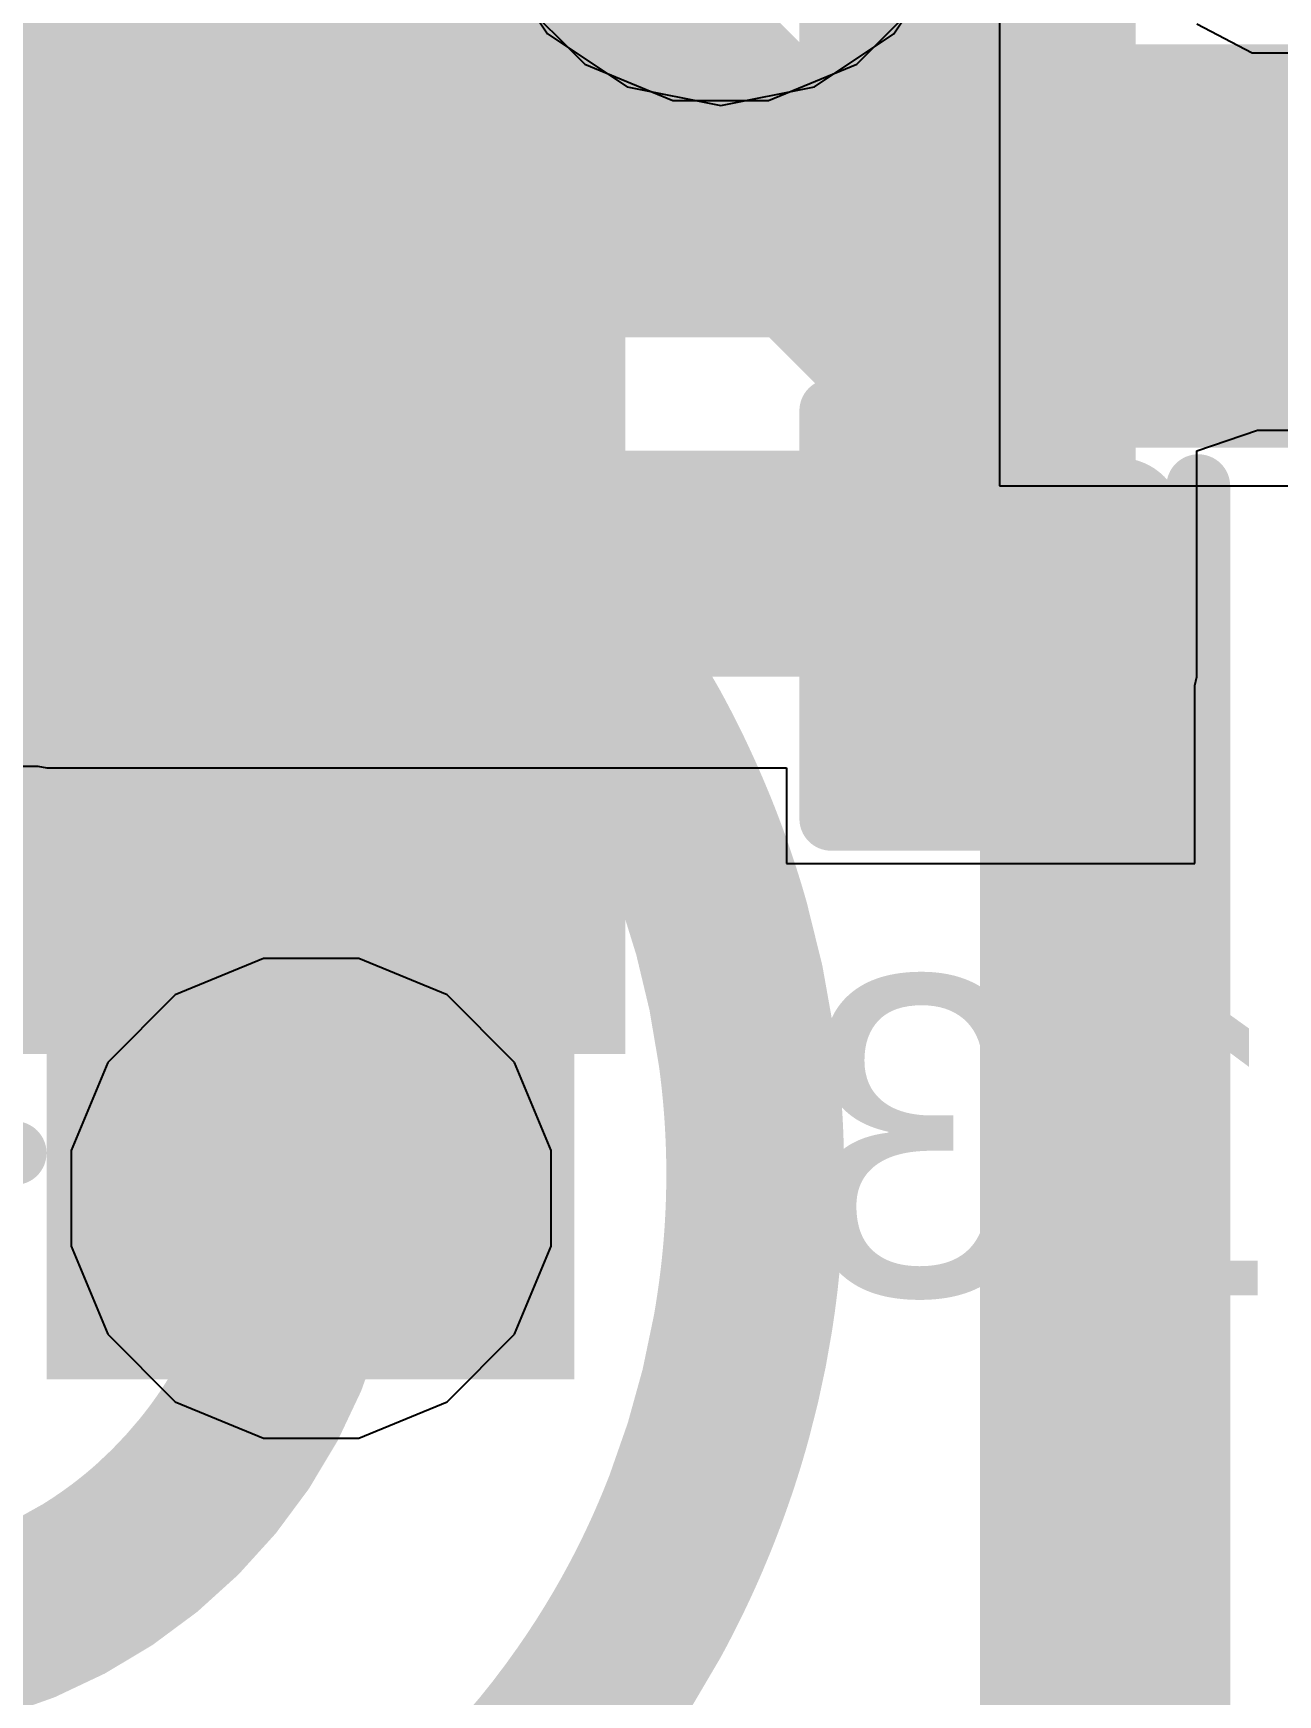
# Model space of a CAD drawing. Header units: inches. Extents: x -13 to 254, y -7 to 63.
# Drawn here: x 4.888 to 7.366, y 7.964 to 11.273 of the extents above; entities that cross this region are included whole.
import ezdxf

# ---------------------------------------------------------------- set-up
doc = ezdxf.new("R2010")
doc.units = ezdxf.units.IN
for name, color, linetype in [('Bottom Layer', 5, 'Continuous'), ('Bottom Overlay', 54, 'Continuous'), ('Bottom Paste', 16, 'Continuous'), ('Bottom Solder', 6, 'Continuous'), ('Dimensions', 6, 'Continuous'), ('Drill Drawing', 1, 'Continuous'), ('GND', 16, 'Continuous'), ('POWER', 76, 'Continuous'), ('Top Layer', 1, 'Continuous'), ('Top Overlay', 2, 'Continuous'), ('Top Paste', 8, 'Continuous'), ('Top Solder', 216, 'Continuous'), ('Via Holes', 16, 'Continuous')]:
    doc.layers.add(name, color=color, linetype=linetype)
doc.styles.add('Arial', font='', dxfattribs={"height": 0.2})
doc.styles.get('Arial').set_extended_font_data('Arial')

# ---------------------------------------------------------------- blocks, each defined once
blk = doc.blocks.new('C___0402_B_42')
at = {"layer": 'Bottom Layer'}
for points in [[(-0.2413, 0.3175), (-0.2413, -0.3175), (-0.6985, -0.3175), (-0.6985, 0.3175)], [(0.6985, 0.3175), (0.6985, -0.3175), (0.2413, -0.3175), (0.2413, 0.3175)]]:
    blk.add_hatch(color=5, dxfattribs=at).paths.add_polyline_path(points)
at = {"layer": 'Bottom Paste'}
for points in [[(-0.2413, 0.3175), (-0.2413, -0.3175), (-0.6985, -0.3175), (-0.6985, 0.3175)], [(0.6985, 0.3175), (0.6985, -0.3175), (0.2413, -0.3175), (0.2413, 0.3175)]]:
    blk.add_hatch(color=16, dxfattribs=at).paths.add_polyline_path(points)
at = {"layer": 'Bottom Solder'}
for points in [[(-0.1813, 0.3775), (-0.1813, -0.3775), (-0.7585, -0.3775), (-0.7585, 0.3775)], [(0.7585, 0.3775), (0.7585, -0.3775), (0.1813, -0.3775), (0.1813, 0.3775)]]:
    blk.add_hatch(color=6, dxfattribs=at).paths.add_polyline_path(points)
at = {"layer": 'Bottom Overlay', "const_width": 0.127}
for points in [[(-0.7874, 0.4064), (-0.7874, -0.4064)], [(-0.2794, 0.4064), (-0.7874, 0.4064)], [(0.7874, 0.4064), (0.2794, 0.4064)], [(0.7874, 0.4064), (0.7874, -0.4064)], [(-0.2794, -0.4064), (-0.7874, -0.4064)], [(0.7874, -0.4064), (0.2794, -0.4064)]]:
    blk.add_lwpolyline(points, dxfattribs=at)
at = {"layer": 'Bottom Overlay', "const_width": 0.0635}
for points in [[(-0.8191, 0.4064, 1), (-0.7556, 0.4064, 1)], [(-0.8191, 0.4064, 1), (-0.7556, 0.4064, 1)], [(-0.3111, 0.4064, 1), (-0.2477, 0.4064, 1)], [(0.2477, 0.4064, 1), (0.3111, 0.4064, 1)], [(0.7556, 0.4064, 1), (0.8191, 0.4064, 1)], [(0.7556, 0.4064, 1), (0.8191, 0.4064, 1)], [(-0.8191, -0.4064, 1), (-0.7556, -0.4064, 1)], [(-0.8191, -0.4064, 1), (-0.7556, -0.4064, 1)], [(-0.3111, -0.4064, 1), (-0.2477, -0.4064, 1)], [(0.2477, -0.4064, 1), (0.3111, -0.4064, 1)], [(0.7556, -0.4064, 1), (0.8191, -0.4064, 1)], [(0.7556, -0.4064, 1), (0.8191, -0.4064, 1)]]:
    blk.add_lwpolyline(points, format="xyb", close=True, dxfattribs=at)
blk = doc.blocks.new('C___0402_B_43')
at = {"layer": 'Bottom Layer'}
for points in [[(-0.2413, 0.3175), (-0.2413, -0.3175), (-0.6985, -0.3175), (-0.6985, 0.3175)], [(0.6985, 0.3175), (0.6985, -0.3175), (0.2413, -0.3175), (0.2413, 0.3175)]]:
    blk.add_hatch(color=5, dxfattribs=at).paths.add_polyline_path(points)
at = {"layer": 'Bottom Paste'}
for points in [[(-0.2413, 0.3175), (-0.2413, -0.3175), (-0.6985, -0.3175), (-0.6985, 0.3175)], [(0.6985, 0.3175), (0.6985, -0.3175), (0.2413, -0.3175), (0.2413, 0.3175)]]:
    blk.add_hatch(color=16, dxfattribs=at).paths.add_polyline_path(points)
at = {"layer": 'Bottom Solder'}
for points in [[(-0.1813, 0.3775), (-0.1813, -0.3775), (-0.7585, -0.3775), (-0.7585, 0.3775)], [(0.7585, 0.3775), (0.7585, -0.3775), (0.1813, -0.3775), (0.1813, 0.3775)]]:
    blk.add_hatch(color=6, dxfattribs=at).paths.add_polyline_path(points)
at = {"layer": 'Bottom Overlay', "const_width": 0.127}
for points in [[(-0.7874, 0.4064), (-0.7874, -0.4064)], [(-0.2794, 0.4064), (-0.7874, 0.4064)], [(0.7874, 0.4064), (0.2794, 0.4064)], [(0.7874, 0.4064), (0.7874, -0.4064)], [(-0.2794, -0.4064), (-0.7874, -0.4064)], [(0.7874, -0.4064), (0.2794, -0.4064)]]:
    blk.add_lwpolyline(points, dxfattribs=at)
at = {"layer": 'Bottom Overlay', "const_width": 0.0635}
for points in [[(-0.8191, 0.4064, 1), (-0.7556, 0.4064, 1)], [(-0.8191, 0.4064, 1), (-0.7556, 0.4064, 1)], [(-0.3111, 0.4064, 1), (-0.2477, 0.4064, 1)], [(0.2477, 0.4064, 1), (0.3111, 0.4064, 1)], [(0.7556, 0.4064, 1), (0.8191, 0.4064, 1)], [(0.7556, 0.4064, 1), (0.8191, 0.4064, 1)], [(-0.8191, -0.4064, 1), (-0.7556, -0.4064, 1)], [(-0.8191, -0.4064, 1), (-0.7556, -0.4064, 1)], [(-0.3111, -0.4064, 1), (-0.2477, -0.4064, 1)], [(0.2477, -0.4064, 1), (0.3111, -0.4064, 1)], [(0.7556, -0.4064, 1), (0.8191, -0.4064, 1)], [(0.7556, -0.4064, 1), (0.8191, -0.4064, 1)]]:
    blk.add_lwpolyline(points, format="xyb", close=True, dxfattribs=at)
blk = doc.blocks.new('TC_0522C_1_7_260G__46')
at = {"layer": 'Top Layer'}
blk.add_hatch(color=1, dxfattribs=at).paths.add_polyline_path([(-3.5, -1.55), (-2.5, -1.55), (-2.5, -2.15), (-3.5, -2.15)])
at = {"layer": 'Top Paste'}
blk.add_hatch(color=8, dxfattribs=at).paths.add_polyline_path([(-3.5, -1.55), (-2.5, -1.55), (-2.5, -2.15), (-3.5, -2.15)])
at = {"layer": 'Top Solder'}
blk.add_hatch(color=216, dxfattribs=at).paths.add_polyline_path([(-3.6016, -1.4484), (-2.3984, -1.4484), (-2.3984, -2.2516), (-3.6016, -2.2516)])
at = {"layer": 'Top Overlay', "const_width": 0.127}
for points in [[(-2.7178, -1.3716), (-2.7178, 1.397)], [(-1.4224, -2.667), (-1.8796, -2.2098)]]:
    blk.add_lwpolyline(points, dxfattribs=at)
at = {"layer": 'Top Overlay', "const_width": 0.0635}
for points in [[(-2.7495, -1.3716, 1), (-2.686, -1.3716, 1)], [(-1.9113, -2.2098, 1), (-1.8478, -2.2098, 1)]]:
    blk.add_lwpolyline(points, format="xyb", close=True, dxfattribs=at)
blk = doc.blocks.new('TSOT_23_8_B_51')
at = {"layer": 'Bottom Layer'}
for points in [[(-0.775, 0.75), (-1.825, 0.75), (-1.825, 1.2), (-0.775, 1.2)], [(1.825, 0.75), (0.775, 0.75), (0.775, 1.2), (1.825, 1.2)], [(-0.775, 0.1), (-1.825, 0.1), (-1.825, 0.55), (-0.775, 0.55)], [(1.825, 0.1), (0.775, 0.1), (0.775, 0.55), (1.825, 0.55)], [(-0.775, -0.55), (-1.825, -0.55), (-1.825, -0.1), (-0.775, -0.1)], [(1.825, -0.55), (0.775, -0.55), (0.775, -0.1), (1.825, -0.1)], [(-0.775, -1.2), (-1.825, -1.2), (-1.825, -0.75), (-0.775, -0.75)], [(1.825, -1.2), (0.775, -1.2), (0.775, -0.75), (1.825, -0.75)]]:
    blk.add_hatch(color=5, dxfattribs=at).paths.add_polyline_path(points)
at = {"layer": 'Bottom Paste'}
for points in [[(-0.775, 0.75), (-1.825, 0.75), (-1.825, 1.2), (-0.775, 1.2)], [(1.825, 0.75), (0.775, 0.75), (0.775, 1.2), (1.825, 1.2)], [(-0.775, 0.1), (-1.825, 0.1), (-1.825, 0.55), (-0.775, 0.55)], [(1.825, 0.1), (0.775, 0.1), (0.775, 0.55), (1.825, 0.55)], [(-0.775, -0.55), (-1.825, -0.55), (-1.825, -0.1), (-0.775, -0.1)], [(1.825, -0.55), (0.775, -0.55), (0.775, -0.1), (1.825, -0.1)], [(-0.775, -1.2), (-1.825, -1.2), (-1.825, -0.75), (-0.775, -0.75)], [(1.825, -1.2), (0.775, -1.2), (0.775, -0.75), (1.825, -0.75)]]:
    blk.add_hatch(color=16, dxfattribs=at).paths.add_polyline_path(points)
at = {"layer": 'Bottom Solder'}
for points in [[(-0.6734, 0.6484), (-1.9266, 0.6484), (-1.9266, 1.3016), (-0.6734, 1.3016)], [(1.9266, 0.6484), (0.6734, 0.6484), (0.6734, 1.3016), (1.9266, 1.3016)], [(-0.6734, -0.0016), (-1.9266, -0.0016), (-1.9266, 0.6516), (-0.6734, 0.6516)], [(1.9266, -0.0016), (0.6734, -0.0016), (0.6734, 0.6516), (1.9266, 0.6516)], [(-0.6734, -0.6516), (-1.9266, -0.6516), (-1.9266, 0.0016), (-0.6734, 0.0016)], [(1.9266, -0.6516), (0.6734, -0.6516), (0.6734, 0.0016), (1.9266, 0.0016)], [(-0.6734, -1.3016), (-1.9266, -1.3016), (-1.9266, -0.6484), (-0.6734, -0.6484)], [(1.9266, -1.3016), (0.6734, -1.3016), (0.6734, -0.6484), (1.9266, -0.6484)]]:
    blk.add_hatch(color=6, dxfattribs=at).paths.add_polyline_path(points)
at = {"layer": 'Bottom Overlay', "const_width": 0.127}
for points in [[(0.762, 1.4986), (-0.7112, 1.4986)], [(0.5842, 1.4986), (-0.6096, 1.4986)], [(-1.9812, -0.9906), (-2.1082, -0.8636)], [(-2.1082, -0.8636), (-2.1082, -1.1176)], [(-1.9812, -0.9906), (-2.1082, -1.1176)], [(0.762, -1.4986), (-0.7112, -1.4986)]]:
    blk.add_lwpolyline(points, dxfattribs=at)
at = {"layer": 'Bottom Overlay', "const_width": 0.0635}
for points in [[(-0.7429, 1.4986, 1), (-0.6794, 1.4986, 1)], [(-0.6413, 1.4986, 1), (-0.5778, 1.4986, 1)], [(0.5524, 1.4986, 1), (0.6159, 1.4986, 1)], [(0.7302, 1.4986, 1), (0.7937, 1.4986, 1)], [(-2.1399, -0.8636, 1), (-2.0764, -0.8636, 1)], [(-2.1399, -0.8636, 1), (-2.0764, -0.8636, 1)], [(-2.013, -0.9906, 1), (-1.9494, -0.9906, 1)], [(-2.013, -0.9906, 1), (-1.9494, -0.9906, 1)], [(-2.1399, -1.1176, 1), (-2.0764, -1.1176, 1)], [(-2.1399, -1.1176, 1), (-2.0764, -1.1176, 1)], [(-0.7429, -1.4986, 1), (-0.6794, -1.4986, 1)], [(0.7302, -1.4986, 1), (0.7937, -1.4986, 1)]]:
    blk.add_lwpolyline(points, format="xyb", close=True, dxfattribs=at)

msp = doc.modelspace()

# ---------------------------------------------------------------- hatches: boundary and pattern name
at = {"layer": 'Bottom Layer'}
for points in [[(4.9152, 9.991), (7.0231, 9.991), (7.0231, 10.441), (4.9152, 10.441)], [(4.9152, 8.5917), (5.9652, 8.5917), (5.9652, 9.791), (4.9152, 9.791)]]:
    msp.add_hatch(color=5, dxfattribs=at).paths.add_polyline_path(points)
h = msp.add_hatch(color=5, dxfattribs=at)
edge = h.paths.add_edge_path()
edge.add_arc((5.4416, 8.9522), 0.3, 0, 360)
at = {"layer": 'GND'}
h = msp.add_hatch(color=16, dxfattribs=at)
edge = h.paths.add_edge_path()
edge.add_arc((5.4416, 8.9522), 0.3, 0, 360)
at = {"layer": 'POWER'}
h = msp.add_hatch(color=76, dxfattribs=at)
edge = h.paths.add_edge_path()
edge.add_arc((5.4416, 8.9522), 0.3, 0, 360)
at = {"layer": 'Top Layer'}
h = msp.add_hatch(color=1, dxfattribs=at)
edge = h.paths.add_edge_path()
edge.add_arc((5.4416, 8.9522), 0.3, 0, 360)
at = {"layer": 'Via Holes'}
h = msp.add_hatch(color=7, dxfattribs=at)
edge = h.paths.add_edge_path()
edge.add_arc((5.4416, 8.9522), 0.15, 0, 360)

# ---------------------------------------------------------------- linework, layer by layer
at = {"layer": 'Bottom Layer'}
for p, q in [((7.315, 11.233), (7.2044, 11.291)), ((8.4213, 11.233), (7.315, 11.233)), ((7.2044, 10.441), (7.3257, 10.482)), ((7.3257, 10.482), (8.3959, 10.482)), ((7.2044, 9.991), (7.2044, 10.441)), ((7.2009, 9.9735), (7.2044, 9.991)), ((7.2009, 9.6191), (7.2009, 9.9735)), ((4.7374, 9.8132), (4.8977, 9.8132)), ((4.8977, 9.8132), (4.9152, 9.8097)), ((4.9152, 9.8097), (6.3881, 9.8097)), ((6.3881, 9.8097), (6.3881, 9.6191)), ((6.3881, 9.6191), (7.2009, 9.6191))]:
    msp.add_line(p, q, dxfattribs=at)
at = {"layer": 'Bottom Layer', "const_width": 0.381}
for points in [[(5.4402, 10.866), (5.4487, 10.8575)], [(5.4487, 10.8575), (8.6981, 10.8575)]]:
    msp.add_lwpolyline(points, dxfattribs=at)
at = {"layer": 'Bottom Layer', "const_width": 0.1905}
for points in [[(5.3449, 10.866, 1), (5.5354, 10.866, 1)], [(5.3534, 10.8575, 1), (5.5439, 10.8575, 1)], [(5.3534, 10.8575, 1), (5.5439, 10.8575, 1)]]:
    msp.add_lwpolyline(points, format="xyb", close=True, dxfattribs=at)
at = {"layer": 'Dimensions', "const_width": 0.254}
for points in [[(5.9086, 11.45), (6.95, 10.4086)], [(5.8, 11.1), (5.8, 11.4)], [(5.8879, 11.4), (6.9, 10.3879)], [(5.8, 11.1), (6.1, 11.1)], [(6.1, 11.1), (6.6, 10.6)], [(6.2586, 11.1), (7.05, 11.1)], [(7.05, 11.1), (7.1428, 11.1)], [(7.05, 10.6), (7.05, 11.1)], [(7.1428, 11.1), (7.1852, 11.1)], [(7.1428, 10.6), (7.1428, 11.1)], [(7.1852, 11.1), (7.2316, 11.1)], [(7.1852, 10.6), (7.1852, 11.1)], [(7.2316, 11.1), (7.7, 11.1)], [(7.2316, 10.6), (7.2316, 11.1)], [(5.094, 10.7792), (5.1102, 10.7737)], [(5.1102, 10.7737), (5.1155, 10.7718)], [(5.1155, 10.7718), (5.1207, 10.77)], [(5.1207, 10.77), (5.126, 10.7681)], [(5.126, 10.7681), (5.1312, 10.7663)], [(5.1312, 10.7663), (5.1364, 10.7644)], [(5.1364, 10.7644), (5.1416, 10.7625)], [(5.1416, 10.7625), (5.1574, 10.7567)], [(5.1574, 10.7567), (5.1627, 10.7547)], [(5.1627, 10.7547), (5.1681, 10.7526)], [(5.1681, 10.7526), (5.1736, 10.7506)], [(5.1736, 10.7506), (5.1791, 10.7484)], [(5.1791, 10.7484), (5.1847, 10.7462)], [(5.1847, 10.7462), (5.1904, 10.744)], [(5.1904, 10.744), (5.1962, 10.7417)], [(4.9668, 10.7132), (4.9972, 10.7046)], [(6.6, 10.3), (6.6, 10.6)], [(6.7586, 10.6), (7.05, 10.6)], [(7.05, 10.6), (7.1428, 10.6)], [(7.1428, 10.6), (7.1852, 10.6)], [(7.1852, 10.6), (7.2316, 10.6)], [(7.2316, 10.6), (7.7, 10.6)], [(6.9, 10.3879), (6.95, 10.4086)], [(6.95, 10.3), (6.95, 10.4086)], [(6.9, 10.3), (6.9, 10.3879)], [(6.6, 10.3), (6.9, 10.3)], [(6.9, 10.3), (7.05, 10.3)], [(6.9, 7.7), (6.9, 10.3)], [(7.05, 7.7), (7.05, 10.3)], [(6.0668, 9.8356), (6.0792, 9.8119)], [(6.0792, 9.8119), (6.0913, 9.7878)], [(6.1948, 9.8039), (6.2077, 9.7759)], [(6.2077, 9.7759), (6.2102, 9.7703)], [(6.2102, 9.7703), (6.2128, 9.7645)], [(6.2128, 9.7645), (6.2154, 9.7587)], [(6.2154, 9.7587), (6.2179, 9.7529)], [(6.2179, 9.7529), (6.2204, 9.7471)], [(6.2204, 9.7471), (6.223, 9.7413)], [(6.223, 9.7413), (6.2327, 9.7181)], [(6.2327, 9.7181), (6.2351, 9.7124)], [(6.2351, 9.7124), (6.2374, 9.7068)], [(6.2374, 9.7068), (6.2396, 9.7013)], [(6.2396, 9.7013), (6.2418, 9.6958)], [(6.2418, 9.6958), (6.244, 9.6904)], [(6.244, 9.6904), (6.2461, 9.6851)], [(5.2941, 9.4235), (5.3004, 9.4115)], [(5.3004, 9.4115), (5.3065, 9.3993)], [(5.2941, 8.5765), (5.3004, 8.5885)], [(5.3004, 8.5885), (5.3065, 8.6007)], [(6.2682, 8.3741), (6.27, 8.3793)], [(6.27, 8.3793), (6.2719, 8.3846)], [(6.2719, 8.3846), (6.2737, 8.3899)], [(6.2737, 8.3899), (6.2774, 8.4007)], [(6.2567, 8.3426), (6.2625, 8.3584)], [(6.2625, 8.3584), (6.2644, 8.3636)], [(6.2644, 8.3636), (6.2663, 8.3688)], [(6.2663, 8.3688), (6.2682, 8.3741)], [(6.244, 8.3096), (6.2462, 8.3153)], [(6.2462, 8.3153), (6.2484, 8.3209)], [(6.2484, 8.3209), (6.2506, 8.3265)], [(6.2506, 8.3265), (6.2526, 8.3319)], [(6.2526, 8.3319), (6.2547, 8.3373)], [(6.2547, 8.3373), (6.2567, 8.3426)], [(5.04, 8.28), (5.0492, 8.287)], [(6.2417, 8.3038), (6.244, 8.3096)], [(6.0792, 8.1881), (6.0913, 8.2122)], [(6.0668, 8.1644), (6.0792, 8.1881)]]:
    msp.add_lwpolyline(points, dxfattribs=at)
at = {"layer": 'Dimensions', "const_width": 0.127}
for points in [[(5.7365, 11.1, 1), (5.8635, 11.1, 1)], [(5.7365, 11.1, 1), (5.8635, 11.1, 1)], [(6.0365, 11.1, 1), (6.1635, 11.1, 1)], [(6.0365, 11.1, 1), (6.1635, 11.1, 1)], [(6.1951, 11.1, 1), (6.3221, 11.1, 1)], [(6.9865, 11.1, 1), (7.1135, 11.1, 1)], [(6.9865, 11.1, 1), (7.1135, 11.1, 1)], [(6.9865, 11.1, 1), (7.1135, 11.1, 1)], [(7.0793, 11.1, 1), (7.2063, 11.1, 1)], [(7.0793, 11.1, 1), (7.2063, 11.1, 1)], [(7.0793, 11.1, 1), (7.2063, 11.1, 1)], [(7.1217, 11.1, 1), (7.2487, 11.1, 1)], [(7.1217, 11.1, 1), (7.2487, 11.1, 1)], [(7.1217, 11.1, 1), (7.2487, 11.1, 1)], [(7.1681, 11.1, 1), (7.2951, 11.1, 1)], [(7.1681, 11.1, 1), (7.2951, 11.1, 1)], [(7.1681, 11.1, 1), (7.2951, 11.1, 1)], [(4.982, 10.7947, 1), (5.109, 10.7947, 1)], [(4.982, 10.7947, 1), (5.109, 10.7947, 1)], [(5.0305, 10.7792, 1), (5.1575, 10.7792, 1)], [(5.0305, 10.7792, 1), (5.1575, 10.7792, 1)], [(5.0467, 10.7737, 1), (5.1737, 10.7737, 1)], [(5.0467, 10.7737, 1), (5.1737, 10.7737, 1)], [(5.052, 10.7718, 1), (5.179, 10.7718, 1)], [(5.052, 10.7718, 1), (5.179, 10.7718, 1)], [(5.0572, 10.77, 1), (5.1842, 10.77, 1)], [(5.0572, 10.77, 1), (5.1842, 10.77, 1)], [(5.0625, 10.7681, 1), (5.1895, 10.7681, 1)], [(5.0625, 10.7681, 1), (5.1895, 10.7681, 1)], [(5.0677, 10.7663, 1), (5.1947, 10.7663, 1)], [(5.0677, 10.7663, 1), (5.1947, 10.7663, 1)], [(5.0729, 10.7644, 1), (5.1999, 10.7644, 1)], [(5.0729, 10.7644, 1), (5.1999, 10.7644, 1)], [(5.0781, 10.7625, 1), (5.2051, 10.7625, 1)], [(5.0781, 10.7625, 1), (5.2051, 10.7625, 1)], [(5.0939, 10.7567, 1), (5.2209, 10.7567, 1)], [(5.0939, 10.7567, 1), (5.2209, 10.7567, 1)], [(5.0992, 10.7547, 1), (5.2262, 10.7547, 1)], [(5.0992, 10.7547, 1), (5.2262, 10.7547, 1)], [(5.1046, 10.7526, 1), (5.2316, 10.7526, 1)], [(5.1046, 10.7526, 1), (5.2316, 10.7526, 1)], [(5.1101, 10.7506, 1), (5.2371, 10.7506, 1)], [(5.1101, 10.7506, 1), (5.2371, 10.7506, 1)], [(5.1156, 10.7484, 1), (5.2426, 10.7484, 1)], [(5.1156, 10.7484, 1), (5.2426, 10.7484, 1)], [(5.1212, 10.7462, 1), (5.2482, 10.7462, 1)], [(5.1212, 10.7462, 1), (5.2482, 10.7462, 1)], [(5.1269, 10.744, 1), (5.2539, 10.744, 1)], [(5.1269, 10.744, 1), (5.2539, 10.744, 1)], [(5.1327, 10.7417, 1), (5.2597, 10.7417, 1)], [(5.1327, 10.7417, 1), (5.2597, 10.7417, 1)], [(4.856, 10.7254, 1), (4.983, 10.7254, 1)], [(4.856, 10.7254, 1), (4.983, 10.7254, 1)], [(4.9033, 10.7132, 1), (5.0303, 10.7132, 1)], [(4.9033, 10.7132, 1), (5.0303, 10.7132, 1)], [(4.9337, 10.7046, 1), (5.0607, 10.7046, 1)], [(4.9337, 10.7046, 1), (5.0607, 10.7046, 1)], [(5.1727, 10.7252, 1), (5.2997, 10.7252, 1)], [(5.1727, 10.7251, 1), (5.2997, 10.7251, 1)], [(5.2179, 10.7052, 1), (5.3449, 10.7052, 1)], [(5.2179, 10.7052, 1), (5.3449, 10.7052, 1)], [(5.2678, 10.6815, 1), (5.3948, 10.6815, 1)], [(5.2678, 10.6815, 1), (5.3948, 10.6815, 1)], [(5.3384, 10.6449, 1), (5.4654, 10.6449, 1)], [(5.3384, 10.6449, 1), (5.4654, 10.6449, 1)], [(6.5365, 10.6, 1), (6.6635, 10.6, 1)], [(6.5365, 10.6, 1), (6.6635, 10.6, 1)], [(6.6951, 10.6, 1), (6.8221, 10.6, 1)], [(6.9865, 10.6, 1), (7.1135, 10.6, 1)], [(6.9865, 10.6, 1), (7.1135, 10.6, 1)], [(6.9865, 10.6, 1), (7.1135, 10.6, 1)], [(7.0793, 10.6, 1), (7.2063, 10.6, 1)], [(7.0793, 10.6, 1), (7.2063, 10.6, 1)], [(7.0793, 10.6, 1), (7.2063, 10.6, 1)], [(7.1217, 10.6, 1), (7.2487, 10.6, 1)], [(7.1217, 10.6, 1), (7.2487, 10.6, 1)], [(7.1217, 10.6, 1), (7.2487, 10.6, 1)], [(7.1681, 10.6, 1), (7.2951, 10.6, 1)], [(7.1681, 10.6, 1), (7.2951, 10.6, 1)], [(7.1681, 10.6, 1), (7.2951, 10.6, 1)], [(5.626, 10.4505, 1), (5.753, 10.4505, 1)], [(5.626, 10.4505, 1), (5.753, 10.4505, 1)], [(5.5019, 10.4205, 1), (5.6289, 10.4205, 1)], [(5.5019, 10.4205, 1), (5.6289, 10.4205, 1)], [(5.5291, 10.3997, 1), (5.6561, 10.3997, 1)], [(5.5291, 10.3997, 1), (5.6561, 10.3997, 1)], [(5.6727, 10.4107, 1), (5.7997, 10.4107, 1)], [(5.6727, 10.4107, 1), (5.7997, 10.4107, 1)], [(6.8865, 10.4086, 1), (7.0135, 10.4086, 1)], [(6.8865, 10.4086, 1), (7.0135, 10.4086, 1)], [(6.8865, 10.4086, 1), (7.0135, 10.4086, 1)], [(5.5607, 10.3744, 1), (5.6877, 10.3744, 1)], [(5.5607, 10.3744, 1), (5.6877, 10.3744, 1)], [(5.7093, 10.3778, 1), (5.8363, 10.3778, 1)], [(5.7093, 10.3777, 1), (5.8363, 10.3777, 1)], [(6.8365, 10.3879, 1), (6.9635, 10.3879, 1)], [(6.8365, 10.3879, 1), (6.9635, 10.3879, 1)], [(6.8365, 10.3879, 1), (6.9635, 10.3879, 1)], [(5.5964, 10.3443, 1), (5.7234, 10.3443, 1)], [(5.5964, 10.3443, 1), (5.7234, 10.3443, 1)], [(5.7407, 10.348, 1), (5.8677, 10.348, 1)], [(5.7407, 10.348, 1), (5.8677, 10.348, 1)], [(5.645, 10.3007, 1), (5.772, 10.3007, 1)], [(5.645, 10.3007, 1), (5.772, 10.3007, 1)], [(6.5365, 10.3, 1), (6.6635, 10.3, 1)], [(6.5365, 10.3, 1), (6.6635, 10.3, 1)], [(6.8365, 10.3, 1), (6.9635, 10.3, 1)], [(6.8365, 10.3, 1), (6.9635, 10.3, 1)], [(6.8365, 10.3, 1), (6.9635, 10.3, 1)], [(6.8365, 10.3, 1), (6.9635, 10.3, 1)], [(6.8865, 10.3, 1), (7.0135, 10.3, 1)], [(6.9865, 10.3, 1), (7.1135, 10.3, 1)], [(6.9865, 10.3, 1), (7.1135, 10.3, 1)], [(5.8016, 10.2863, 1), (5.9286, 10.2863, 1)], [(5.8016, 10.2863, 1), (5.9286, 10.2863, 1)], [(5.8309, 10.2547, 1), (5.9579, 10.2547, 1)], [(5.8309, 10.2547, 1), (5.9579, 10.2547, 1)], [(5.8633, 10.2178, 1), (5.9903, 10.2178, 1)], [(5.8633, 10.2178, 1), (5.9903, 10.2178, 1)], [(5.9024, 10.1706, 1), (6.0294, 10.1706, 1)], [(5.9024, 10.1706, 1), (6.0294, 10.1706, 1)], [(5.9649, 10.088, 1), (6.0919, 10.088, 1)], [(5.9649, 10.088, 1), (6.0919, 10.088, 1)], [(5.9225, 9.9717, 1), (6.0495, 9.9717, 1)], [(5.9225, 9.9717, 1), (6.0495, 9.9717, 1)], [(6.0812, 9.9022, 1), (6.2082, 9.9022, 1)], [(6.0812, 9.9022, 1), (6.2082, 9.9022, 1)], [(5.9742, 9.8879, 1), (6.1012, 9.8879, 1)], [(5.9742, 9.8879, 1), (6.1012, 9.8879, 1)], [(6.0033, 9.8356, 1), (6.1303, 9.8356, 1)], [(6.0033, 9.8356, 1), (6.1303, 9.8356, 1)], [(6.1097, 9.848, 1), (6.2367, 9.848, 1)], [(6.1097, 9.848, 1), (6.2367, 9.848, 1)], [(6.0157, 9.8119, 1), (6.1427, 9.8119, 1)], [(6.0157, 9.8119, 1), (6.1427, 9.8119, 1)], [(6.1313, 9.8039, 1), (6.2583, 9.8039, 1)], [(6.1313, 9.8039, 1), (6.2583, 9.8039, 1)], [(6.0278, 9.7878, 1), (6.1548, 9.7878, 1)], [(6.0278, 9.7878, 1), (6.1548, 9.7878, 1)], [(6.1442, 9.7759, 1), (6.2712, 9.7759, 1)], [(6.1442, 9.7759, 1), (6.2712, 9.7759, 1)], [(6.1467, 9.7703, 1), (6.2737, 9.7703, 1)], [(6.1467, 9.7703, 1), (6.2737, 9.7703, 1)], [(6.0424, 9.7574, 1), (6.1694, 9.7574, 1)], [(6.0424, 9.7574, 1), (6.1694, 9.7574, 1)], [(6.1493, 9.7645, 1), (6.2763, 9.7645, 1)], [(6.1493, 9.7645, 1), (6.2763, 9.7645, 1)], [(6.1519, 9.7587, 1), (6.2789, 9.7587, 1)], [(6.1519, 9.7587, 1), (6.2789, 9.7587, 1)], [(6.1544, 9.7529, 1), (6.2814, 9.7529, 1)], [(6.1544, 9.7529, 1), (6.2814, 9.7529, 1)], [(6.1569, 9.7471, 1), (6.2839, 9.7471, 1)], [(6.1569, 9.7471, 1), (6.2839, 9.7471, 1)], [(6.1595, 9.7413, 1), (6.2865, 9.7413, 1)], [(6.1595, 9.7413, 1), (6.2865, 9.7413, 1)], [(4.9765, 9.72, 1), (5.1035, 9.72, 1)], [(4.9765, 9.72, 1), (5.1035, 9.72, 1)], [(4.9903, 9.7094, 1), (5.1173, 9.7094, 1)], [(4.9903, 9.7094, 1), (5.1173, 9.7094, 1)], [(6.0565, 9.7266, 1), (6.1835, 9.7266, 1)], [(6.0565, 9.7266, 1), (6.1835, 9.7266, 1)], [(6.1692, 9.7181, 1), (6.2962, 9.7181, 1)], [(6.1692, 9.7181, 1), (6.2962, 9.7181, 1)], [(6.1716, 9.7124, 1), (6.2986, 9.7124, 1)], [(6.1716, 9.7124, 1), (6.2986, 9.7124, 1)], [(6.1739, 9.7068, 1), (6.3009, 9.7068, 1)], [(6.1739, 9.7068, 1), (6.3009, 9.7068, 1)], [(6.1761, 9.7013, 1), (6.3031, 9.7013, 1)], [(6.1761, 9.7013, 1), (6.3031, 9.7013, 1)], [(5.0063, 9.6966, 1), (5.1333, 9.6966, 1)], [(5.0063, 9.6966, 1), (5.1333, 9.6966, 1)], [(5.0244, 9.6814, 1), (5.1514, 9.6814, 1)], [(5.0244, 9.6814, 1), (5.1514, 9.6814, 1)], [(6.0727, 9.689, 1), (6.1997, 9.689, 1)], [(6.0727, 9.689, 1), (6.1997, 9.689, 1)], [(6.1783, 9.6958, 1), (6.3053, 9.6958, 1)], [(6.1783, 9.6958, 1), (6.3053, 9.6958, 1)], [(6.1805, 9.6904, 1), (6.3075, 9.6904, 1)], [(6.1805, 9.6904, 1), (6.3075, 9.6904, 1)], [(6.1826, 9.6851, 1), (6.3096, 9.6851, 1)], [(6.1826, 9.6851, 1), (6.3096, 9.6851, 1)], [(5.049, 9.6593, 1), (5.176, 9.6593, 1)], [(5.049, 9.6593, 1), (5.176, 9.6593, 1)], [(6.0906, 9.6446, 1), (6.2176, 9.6446, 1)], [(6.0906, 9.6446, 1), (6.2176, 9.6446, 1)], [(6.2007, 9.6371, 1), (6.3277, 9.6371, 1)], [(6.2007, 9.6371, 1), (6.3277, 9.6371, 1)], [(6.1119, 9.5864, 1), (6.2389, 9.5864, 1)], [(6.1119, 9.5864, 1), (6.2389, 9.5864, 1)], [(6.2192, 9.5834, 1), (6.3462, 9.5834, 1)], [(6.2192, 9.5834, 1), (6.3462, 9.5834, 1)], [(6.2423, 9.5077, 1), (6.3693, 9.5077, 1)], [(6.2423, 9.5077, 1), (6.3693, 9.5077, 1)], [(5.1897, 9.4925, 1), (5.3167, 9.4925, 1)], [(5.1897, 9.4925, 1), (5.3167, 9.4925, 1)], [(5.2159, 9.4501, 1), (5.3429, 9.4501, 1)], [(5.2159, 9.4501, 1), (5.3429, 9.4501, 1)], [(5.2306, 9.4235, 1), (5.3576, 9.4235, 1)], [(5.2306, 9.4235, 1), (5.3576, 9.4235, 1)], [(5.2369, 9.4115, 1), (5.3639, 9.4115, 1)], [(5.2369, 9.4115, 1), (5.3639, 9.4115, 1)], [(5.243, 9.3993, 1), (5.37, 9.3993, 1)], [(5.243, 9.3993, 1), (5.37, 9.3993, 1)], [(5.2505, 9.3839, 1), (5.3775, 9.3839, 1)], [(5.2505, 9.3839, 1), (5.3775, 9.3839, 1)], [(5.2576, 9.3683, 1), (5.3846, 9.3683, 1)], [(5.2576, 9.3683, 1), (5.3846, 9.3683, 1)], [(5.2658, 9.3492, 1), (5.3928, 9.3492, 1)], [(5.2658, 9.3492, 1), (5.3928, 9.3492, 1)], [(5.2749, 9.3267, 1), (5.4019, 9.3267, 1)], [(5.2749, 9.3267, 1), (5.4019, 9.3267, 1)], [(5.2857, 9.2972, 1), (5.4127, 9.2972, 1)], [(5.2857, 9.2972, 1), (5.4127, 9.2972, 1)], [(6.1963, 9.2331, 1), (6.3233, 9.2331, 1)], [(6.1963, 9.2331, 1), (6.3233, 9.2331, 1)], [(6.203, 9.177, 1), (6.33, 9.177, 1)], [(6.203, 9.177, 1), (6.33, 9.177, 1)], [(6.3064, 9.1476, 1), (6.4334, 9.1476, 1)], [(6.3064, 9.1476, 1), (6.4334, 9.1476, 1)], [(5.3285, 9.1182, 1), (5.4555, 9.1182, 1)], [(5.3285, 9.1182, 1), (5.4555, 9.1182, 1)], [(6.2074, 9.1276, 1), (6.3344, 9.1276, 1)], [(6.2074, 9.1276, 1), (6.3344, 9.1276, 1)], [(5.3319, 9.0897, 1), (5.4589, 9.0897, 1)], [(5.3319, 9.0897, 1), (5.4589, 9.0897, 1)], [(6.21, 9.0851, 1), (6.337, 9.0851, 1)], [(6.21, 9.0851, 1), (6.337, 9.0851, 1)], [(6.31, 9.0911, 1), (6.437, 9.0911, 1)], [(6.31, 9.0911, 1), (6.437, 9.0911, 1)], [(5.3341, 9.0647, 1), (5.4611, 9.0647, 1)], [(5.3341, 9.0647, 1), (5.4611, 9.0647, 1)], [(5.3354, 9.0432, 1), (5.4624, 9.0432, 1)], [(5.3354, 9.0432, 1), (5.4624, 9.0432, 1)], [(6.2116, 9.0426, 1), (6.3386, 9.0426, 1)], [(6.2116, 9.0426, 1), (6.3386, 9.0426, 1)], [(6.3117, 9.0399, 1), (6.4387, 9.0399, 1)], [(6.3117, 9.0399, 1), (6.4387, 9.0399, 1)], [(5.3362, 9.0216, 1), (5.4632, 9.0216, 1)], [(5.3362, 9.0216, 1), (5.4632, 9.0216, 1)], [(6.2121, 9.0071, 1), (6.3391, 9.0071, 1)], [(6.2121, 9.0071, 1), (6.3391, 9.0071, 1)], [(5.3362, 8.9784, 1), (5.4632, 8.9784, 1)], [(5.3362, 8.9784, 1), (5.4632, 8.9784, 1)], [(5.3365, 9.0036, 1), (5.4635, 9.0036, 1)], [(5.3365, 9.0036, 1), (5.4635, 9.0036, 1)], [(5.3354, 8.9569, 1), (5.4624, 8.9569, 1)], [(5.3354, 8.9569, 1), (5.4624, 8.9569, 1)], [(6.2116, 8.9574, 1), (6.3386, 8.9574, 1)], [(6.2116, 8.9574, 1), (6.3386, 8.9574, 1)], [(5.3319, 8.9103, 1), (5.4589, 8.9103, 1)], [(5.3319, 8.9103, 1), (5.4589, 8.9103, 1)], [(5.3341, 8.9353, 1), (5.4611, 8.9353, 1)], [(5.3341, 8.9353, 1), (5.4611, 8.9353, 1)], [(6.21, 8.9149, 1), (6.337, 8.9149, 1)], [(6.21, 8.9149, 1), (6.337, 8.9149, 1)], [(6.311, 8.9316, 1), (6.438, 8.9316, 1)], [(6.311, 8.9316, 1), (6.438, 8.9316, 1)], [(5.3285, 8.8818, 1), (5.4555, 8.8818, 1)], [(5.3285, 8.8818, 1), (5.4555, 8.8818, 1)], [(6.3085, 8.8806, 1), (6.4355, 8.8806, 1)], [(6.3085, 8.8806, 1), (6.4355, 8.8806, 1)], [(5.323, 8.8465, 1), (5.45, 8.8465, 1)], [(5.323, 8.8465, 1), (5.45, 8.8465, 1)], [(6.2074, 8.8724, 1), (6.3344, 8.8724, 1)], [(6.2074, 8.8724, 1), (6.3344, 8.8724, 1)], [(6.203, 8.8231, 1), (6.33, 8.8231, 1)], [(6.203, 8.8231, 1), (6.33, 8.8231, 1)], [(6.3036, 8.8187, 1), (6.4306, 8.8187, 1)], [(6.3036, 8.8187, 1), (6.4306, 8.8187, 1)], [(6.1963, 8.7669, 1), (6.3233, 8.7669, 1)], [(6.1963, 8.7669, 1), (6.3233, 8.7669, 1)], [(6.1855, 8.6972, 1), (6.3125, 8.6972, 1)], [(6.1855, 8.6972, 1), (6.3125, 8.6972, 1)], [(6.2894, 8.7069, 1), (6.4164, 8.7069, 1)], [(6.2894, 8.7069, 1), (6.4164, 8.7069, 1)], [(5.2658, 8.6508, 1), (5.3928, 8.6508, 1)], [(5.2658, 8.6508, 1), (5.3928, 8.6508, 1)], [(5.2749, 8.6733, 1), (5.4019, 8.6733, 1)], [(5.2749, 8.6733, 1), (5.4019, 8.6733, 1)], [(5.2505, 8.6161, 1), (5.3775, 8.6161, 1)], [(5.2505, 8.6161, 1), (5.3775, 8.6161, 1)], [(5.2576, 8.6317, 1), (5.3846, 8.6317, 1)], [(5.2576, 8.6317, 1), (5.3846, 8.6317, 1)], [(5.2306, 8.5765, 1), (5.3576, 8.5765, 1)], [(5.2306, 8.5765, 1), (5.3576, 8.5765, 1)], [(5.2369, 8.5885, 1), (5.3639, 8.5885, 1)], [(5.2369, 8.5885, 1), (5.3639, 8.5885, 1)], [(5.243, 8.6007, 1), (5.37, 8.6007, 1)], [(5.243, 8.6007, 1), (5.37, 8.6007, 1)], [(5.2039, 8.5299, 1), (5.3309, 8.5299, 1)], [(5.2039, 8.5299, 1), (5.3309, 8.5299, 1)], [(5.175, 8.4857, 1), (5.302, 8.4857, 1)], [(5.175, 8.4857, 1), (5.302, 8.4857, 1)], [(6.2469, 8.5089, 1), (6.3739, 8.5089, 1)], [(6.2469, 8.5089, 1), (6.3739, 8.5089, 1)], [(6.2296, 8.4492, 1), (6.3566, 8.4492, 1)], [(6.2296, 8.4492, 1), (6.3566, 8.4492, 1)], [(5.1341, 8.4316, 1), (5.2611, 8.4316, 1)], [(5.1341, 8.4316, 1), (5.2611, 8.4316, 1)], [(6.2065, 8.3793, 1), (6.3335, 8.3793, 1)], [(6.2065, 8.3793, 1), (6.3335, 8.3793, 1)], [(6.2084, 8.3846, 1), (6.3354, 8.3846, 1)], [(6.2084, 8.3846, 1), (6.3354, 8.3846, 1)], [(6.2102, 8.3899, 1), (6.3372, 8.3899, 1)], [(6.2102, 8.3899, 1), (6.3372, 8.3899, 1)], [(6.2139, 8.4007, 1), (6.3409, 8.4007, 1)], [(6.2139, 8.4006, 1), (6.3409, 8.4006, 1)], [(6.0906, 8.3554, 1), (6.2176, 8.3554, 1)], [(6.0906, 8.3554, 1), (6.2176, 8.3554, 1)], [(6.199, 8.3584, 1), (6.326, 8.3584, 1)], [(6.199, 8.3584, 1), (6.326, 8.3584, 1)], [(6.2009, 8.3636, 1), (6.3279, 8.3636, 1)], [(6.2009, 8.3636, 1), (6.3279, 8.3636, 1)], [(6.2028, 8.3688, 1), (6.3298, 8.3688, 1)], [(6.2028, 8.3688, 1), (6.3298, 8.3688, 1)], [(6.2047, 8.3741, 1), (6.3317, 8.3741, 1)], [(6.2047, 8.3741, 1), (6.3317, 8.3741, 1)], [(5.0357, 8.3285, 1), (5.1627, 8.3285, 1)], [(5.0357, 8.3285, 1), (5.1627, 8.3285, 1)], [(6.1827, 8.3153, 1), (6.3097, 8.3153, 1)], [(6.1827, 8.3153, 1), (6.3097, 8.3153, 1)], [(6.1849, 8.3209, 1), (6.3119, 8.3209, 1)], [(6.1849, 8.3209, 1), (6.3119, 8.3209, 1)], [(6.1871, 8.3265, 1), (6.3141, 8.3265, 1)], [(6.1871, 8.3265, 1), (6.3141, 8.3265, 1)], [(6.1891, 8.3319, 1), (6.3161, 8.3319, 1)], [(6.1891, 8.3319, 1), (6.3161, 8.3319, 1)], [(6.1912, 8.3373, 1), (6.3182, 8.3373, 1)], [(6.1912, 8.3373, 1), (6.3182, 8.3373, 1)], [(6.1932, 8.3426, 1), (6.3202, 8.3426, 1)], [(6.1932, 8.3426, 1), (6.3202, 8.3426, 1)], [(4.9765, 8.28, 1), (5.1035, 8.28, 1)], [(4.9765, 8.28, 1), (5.1035, 8.28, 1)], [(4.9857, 8.287, 1), (5.1127, 8.287, 1)], [(4.9857, 8.287, 1), (5.1127, 8.287, 1)], [(4.9994, 8.2978, 1), (5.1264, 8.2978, 1)], [(4.9994, 8.2978, 1), (5.1264, 8.2978, 1)], [(5.0154, 8.3109, 1), (5.1424, 8.3109, 1)], [(5.0154, 8.3109, 1), (5.1424, 8.3109, 1)], [(6.0727, 8.311, 1), (6.1997, 8.311, 1)], [(6.0727, 8.311, 1), (6.1997, 8.311, 1)], [(6.1782, 8.3038, 1), (6.3052, 8.3038, 1)], [(6.1782, 8.3038, 1), (6.3052, 8.3038, 1)], [(6.1805, 8.3096, 1), (6.3075, 8.3096, 1)], [(6.1805, 8.3096, 1), (6.3075, 8.3096, 1)], [(6.0565, 8.2734, 1), (6.1835, 8.2734, 1)], [(6.0565, 8.2734, 1), (6.1835, 8.2734, 1)], [(6.1616, 8.2638, 1), (6.2886, 8.2638, 1)], [(6.1617, 8.2638, 1), (6.2887, 8.2638, 1)], [(4.9115, 8.2356, 1), (5.0385, 8.2356, 1)], [(4.9115, 8.2356, 1), (5.0385, 8.2356, 1)], [(6.0278, 8.2122, 1), (6.1548, 8.2122, 1)], [(6.0278, 8.2122, 1), (6.1548, 8.2122, 1)], [(6.0424, 8.2426, 1), (6.1694, 8.2426, 1)], [(6.0424, 8.2426, 1), (6.1694, 8.2426, 1)], [(6.1417, 8.2186, 1), (6.2687, 8.2186, 1)], [(6.1417, 8.2186, 1), (6.2687, 8.2186, 1)], [(6.0157, 8.1881, 1), (6.1427, 8.1881, 1)], [(6.0157, 8.1881, 1), (6.1427, 8.1881, 1)], [(6.0033, 8.1644, 1), (6.1303, 8.1644, 1)], [(6.0033, 8.1644, 1), (6.1303, 8.1644, 1)], [(6.118, 8.1687, 1), (6.245, 8.1687, 1)], [(6.118, 8.1687, 1), (6.245, 8.1687, 1)], [(6.0814, 8.0981, 1), (6.2084, 8.0981, 1)], [(6.0814, 8.0981, 1), (6.2084, 8.0981, 1)], [(5.9506, 8.0724, 1), (6.0776, 8.0724, 1)], [(5.9506, 8.0724, 1), (6.0776, 8.0724, 1)], [(5.8935, 7.9853, 1), (6.0205, 7.9853, 1)], [(5.8935, 7.9853, 1), (6.0205, 7.9853, 1)], [(5.8128, 7.8785, 1), (5.9398, 7.8785, 1)], [(5.8128, 7.8785, 1), (5.9398, 7.8785, 1)]]:
    msp.add_lwpolyline(points, format="xyb", close=True, dxfattribs=at)
at = {"layer": 'Dimensions', "const_width": 0.254}
for points in [[(4.7095, 10.8641, -0.04649), (5.0455, 10.7947)], [(4.5, 10.8257, -1), (4.5, 7.1743)], [(5.0455, 10.7947, -0.006755), (5.094, 10.7792)], [(4.6326, 10.7708, -0.041383), (4.9195, 10.7254)], [(5.1962, 10.7417, -0.005632), (5.2362, 10.7251)], [(4.9195, 10.7254, -0.006797), (4.9668, 10.7132)], [(4.9972, 10.7046, -0.090271), (5.5654, 10.4205)], [(5.2362, 10.7252, -0.006481), (5.2814, 10.7052)], [(5.2814, 10.7052, -0.00734), (5.3313, 10.6815)], [(5.3313, 10.6815, -0.010674), (5.4019, 10.6449)], [(5.4019, 10.6449, -0.04711), (5.6895, 10.4505)], [(5.6895, 10.4505, -0.008139), (5.7362, 10.4107)], [(5.5654, 10.4205, -0.004979), (5.5926, 10.3997)], [(5.5926, 10.3997, -0.005804), (5.6242, 10.3744)], [(5.7362, 10.4107, -0.006463), (5.7728, 10.3777)], [(5.6242, 10.3744, -0.006641), (5.6599, 10.3443)], [(5.7728, 10.3778, -0.005613), (5.8042, 10.348)], [(5.6599, 10.3443, -0.009168), (5.7085, 10.3007)], [(5.8042, 10.348, -0.011177), (5.8651, 10.2863)], [(5.7085, 10.3007, -0.060138), (5.986, 9.9717)], [(5.8651, 10.2863, -0.005657), (5.8944, 10.2547)], [(5.8944, 10.2547, -0.006511), (5.9268, 10.2178)], [(5.9268, 10.2178, -0.008196), (5.9659, 10.1706)], [(5.9659, 10.1706, -0.014035), (6.0284, 10.088)], [(6.0284, 10.088, -0.029802), (6.1447, 9.9022)], [(4.5, 10, -1), (4.5, 8)], [(5.986, 9.9717, -0.013985), (6.0377, 9.8879)], [(6.1447, 9.9022, -0.008195), (6.1732, 9.848)], [(6.0377, 9.8879, -0.008572), (6.0668, 9.8356)], [(4.752, 9.864, -0.090271), (5.04, 9.72)], [(6.1732, 9.848, -0.00651), (6.1948, 9.8039)], [(6.0913, 9.7878, -0.004908), (6.1059, 9.7574)], [(6.1059, 9.7574, -0.004872), (6.12, 9.7266)], [(5.04, 9.72, -0.004979), (5.0538, 9.7094)], [(5.0538, 9.7094, -0.005804), (5.0698, 9.6966)], [(6.12, 9.7266, -0.005807), (6.1362, 9.689)], [(5.0698, 9.6966, -0.006641), (5.0879, 9.6814)], [(5.0879, 9.6814, -0.009168), (5.1125, 9.6593)], [(6.1362, 9.689, -0.006732), (6.1541, 9.6446)], [(6.2461, 9.6851, -0.006714), (6.2642, 9.6371)], [(5.1125, 9.6593, -0.060138), (5.2532, 9.4925)], [(6.1541, 9.6446, -0.008609), (6.1754, 9.5864)], [(6.2642, 9.6371, -0.00751), (6.2827, 9.5834)], [(6.1754, 9.5864, -0.049987), (6.2598, 9.2331)], [(6.2827, 9.5834, -0.010584), (6.3058, 9.5077)], [(6.3058, 9.5077, -0.049473), (6.3699, 9.1476)], [(5.2532, 9.4925, -0.013985), (5.2794, 9.4501)], [(5.2794, 9.4501, -0.008572), (5.2941, 9.4235)], [(5.3065, 9.3993, -0.004908), (5.314, 9.3839)], [(5.314, 9.3839, -0.004872), (5.3211, 9.3683)], [(5.3211, 9.3683, -0.005807), (5.3293, 9.3492)], [(5.3293, 9.3492, -0.006732), (5.3384, 9.3267)], [(5.3384, 9.3267, -0.008609), (5.3492, 9.2972)], [(5.3492, 9.2972, -0.049987), (5.392, 9.1182)], [(6.2598, 9.2331, -0.007944), (6.2665, 9.177)], [(6.2665, 9.177, -0.007042), (6.2709, 9.1276)], [(6.3699, 9.1476, -0.007492), (6.3735, 9.0911)], [(5.392, 9.1182, -0.007944), (5.3954, 9.0897)], [(6.2709, 9.1276, -0.006111), (6.2735, 9.0851)], [(5.3954, 9.0897, -0.007042), (5.3976, 9.0647)], [(6.2735, 9.0851, -0.006187), (6.2751, 9.0426)], [(6.3735, 9.0911, -0.006695), (6.3752, 9.0399)], [(5.3976, 9.0647, -0.006111), (5.3989, 9.0432)], [(5.3989, 9.0432, -0.006187), (5.3997, 9.0216)], [(6.2751, 9.0426, -0.005218), (6.2756, 9.0071)], [(6.3752, 9.0399, -0.014064), (6.3745, 8.9316)], [(5.3997, 9.0216, -0.005218), (5.4, 9.0036)], [(6.2756, 9.0071, -0.007321), (6.2751, 8.9574)], [(5.3997, 8.9784, -0.006187), (5.3989, 8.9569)], [(5.4, 9.0036, -0.007321), (5.3997, 8.9784)], [(5.3989, 8.9569, -0.006111), (5.3976, 8.9353)], [(6.2751, 8.9574, -0.006187), (6.2735, 8.9149)], [(5.3954, 8.9103, -0.007944), (5.392, 8.8818)], [(5.3976, 8.9353, -0.007042), (5.3954, 8.9103)], [(6.2735, 8.9149, -0.006111), (6.2709, 8.8724)], [(6.3745, 8.9316, -0.006749), (6.372, 8.8806)], [(5.392, 8.8818, -0.009798), (5.3865, 8.8465)], [(6.372, 8.8806, -0.008307), (6.3671, 8.8187)], [(5.3865, 8.8465, -0.048797), (5.3384, 8.6733)], [(6.2709, 8.8724, -0.007042), (6.2665, 8.8231)], [(6.2665, 8.8231, -0.007944), (6.2598, 8.7669)], [(6.3671, 8.8187, -0.015215), (6.3529, 8.7069)], [(6.2598, 8.7669, -0.009798), (6.249, 8.6972)], [(6.249, 8.6972, -0.048797), (6.1541, 8.3554)], [(6.3529, 8.7069, -0.027443), (6.3104, 8.5089)], [(5.3293, 8.6508, -0.005807), (5.3211, 8.6317)], [(5.3384, 8.6733, -0.006732), (5.3293, 8.6508)], [(5.314, 8.6161, -0.004908), (5.3065, 8.6007)], [(5.3211, 8.6317, -0.004872), (5.314, 8.6161)], [(5.2941, 8.5765, -0.015145), (5.2674, 8.5299)], [(5.2674, 8.5299, -0.01472), (5.2385, 8.4857)], [(5.2385, 8.4857, -0.018719), (5.1976, 8.4316)], [(6.3104, 8.5089, -0.008306), (6.2931, 8.4492)], [(6.2931, 8.4492, -0.006748), (6.2774, 8.4006)], [(5.1976, 8.4316, -0.039139), (5.0992, 8.3285)], [(6.1541, 8.3554, -0.006732), (6.1362, 8.311)], [(5.0992, 8.3285, -0.007483), (5.0789, 8.3109)], [(5.04, 8.28, -0.021832), (4.975, 8.2356)], [(5.0629, 8.2978, -0.004976), (5.0492, 8.287)], [(5.0789, 8.3109, -0.005806), (5.0629, 8.2978)], [(6.1362, 8.311, -0.005807), (6.12, 8.2734)], [(6.2417, 8.3038, -0.005632), (6.2251, 8.2638)], [(6.12, 8.2734, -0.004872), (6.1059, 8.2426)], [(6.2252, 8.2638, -0.006481), (6.2052, 8.2186)], [(4.975, 8.2356, -0.068203), (4.752, 8.136)], [(6.1059, 8.2426, -0.004908), (6.0913, 8.2122)], [(6.2052, 8.2186, -0.00734), (6.1815, 8.1687)], [(6.0668, 8.1644, -0.015145), (6.0141, 8.0724)], [(6.1815, 8.1687, -0.010674), (6.1449, 8.0981)], [(6.1449, 8.0981, -0.04711), (5.9505, 7.8105)], [(6.0141, 8.0724, -0.01472), (5.957, 7.9853)], [(5.957, 7.9853, -0.018719), (5.8763, 7.8785)], [(5.8763, 7.8785, -0.039139), (5.6821, 7.6752)]]:
    msp.add_lwpolyline(points, format="xyb", dxfattribs=at)
at = {"layer": 'Drill Drawing', "const_width": 0.0508}
for points in [[(5.1876, 9.2062), (5.6956, 9.2062)], [(5.1876, 8.6982), (5.1876, 9.2062)], [(5.6956, 8.6982), (5.6956, 9.2062)], [(5.1876, 8.6982), (5.6956, 8.6982)]]:
    msp.add_lwpolyline(points, dxfattribs=at)
at = {"layer": 'Drill Drawing', "const_width": 0.0254}
for points in [[(5.1749, 9.2062, 1), (5.2003, 9.2062, 1)], [(5.1749, 9.2062, 1), (5.2003, 9.2062, 1)], [(5.6829, 9.2062, 1), (5.7083, 9.2062, 1)], [(5.6829, 9.2062, 1), (5.7083, 9.2062, 1)], [(5.1749, 8.6982, 1), (5.2003, 8.6982, 1)], [(5.1749, 8.6982, 1), (5.2003, 8.6982, 1)], [(5.6829, 8.6982, 1), (5.7083, 8.6982, 1)], [(5.6829, 8.6982, 1), (5.7083, 8.6982, 1)]]:
    msp.add_lwpolyline(points, format="xyb", close=True, dxfattribs=at)
at = {"layer": 'GND'}
for p, q in [((5.8519, 11.3455), (5.9863, 11.2111)), ((6.5276, 11.2111), (6.662, 11.3455)), ((5.9863, 11.2111), (6.1619, 11.1384)), ((6.3519, 11.1384), (6.5276, 11.2111)), ((6.1619, 11.1384), (6.3519, 11.1384))]:
    msp.add_line(p, q, dxfattribs=at)
at = {"layer": 'POWER'}
for p, q in [((5.3466, 9.43), (5.171, 9.3573)), ((5.5367, 9.43), (5.3466, 9.43)), ((5.7123, 9.3573), (5.5367, 9.43)), ((5.171, 9.3573), (5.0366, 9.2229)), ((5.8467, 9.2229), (5.7123, 9.3573)), ((5.0366, 9.2229), (4.9638, 9.0472)), ((5.9194, 9.0472), (5.8467, 9.2229)), ((4.9638, 9.0472), (4.9638, 8.8572)), ((5.9194, 8.8572), (5.9194, 9.0472)), ((4.9638, 8.8572), (5.0366, 8.6816)), ((5.8467, 8.6816), (5.9194, 8.8572)), ((5.0366, 8.6816), (5.171, 8.5472)), ((5.7123, 8.5472), (5.8467, 8.6816)), ((5.171, 8.5472), (5.3466, 8.4744)), ((5.5367, 8.4744), (5.7123, 8.5472)), ((5.3466, 8.4744), (5.5367, 8.4744))]:
    msp.add_line(p, q, dxfattribs=at)
at = {"layer": 'Top Layer'}
for p, q in [((5.8068, 11.4297), (5.9124, 11.2717)), ((6.6014, 11.2717), (6.707, 11.4297)), ((6.8121, 11.3268), (6.8121, 10.3712)), ((5.9124, 11.2717), (6.0705, 11.1661)), ((6.4433, 11.1661), (6.6014, 11.2717)), ((6.0705, 11.1661), (6.2569, 11.129)), ((6.2569, 11.129), (6.4433, 11.1661)), ((6.8121, 10.3712), (8.1677, 10.3712))]:
    msp.add_line(p, q, dxfattribs=at)

# ---------------------------------------------------------------- block references
at = {"rotation": 180}
for name, p in [('TSOT_23_8_B_51', (4.1402, 10.541)), ('C___0402_B_43', (7.2644, 11.6176)), ('TC_0522C_1_7_260G__46', (4.4899, 8.999)), ('C___0402_B_42', (7.2644, 10.1144))]:
    msp.add_blockref(name, p, dxfattribs=at)

# ---------------------------------------------------------------- texts
at = {"layer": 'Bottom Overlay', "style": 'Arial', "text_generation_flag": 2}
msp.add_text('C13', height=0.635, dxfattribs=at).set_placement((8.0342, 8.759))

doc.saveas('drawing.dxf')
